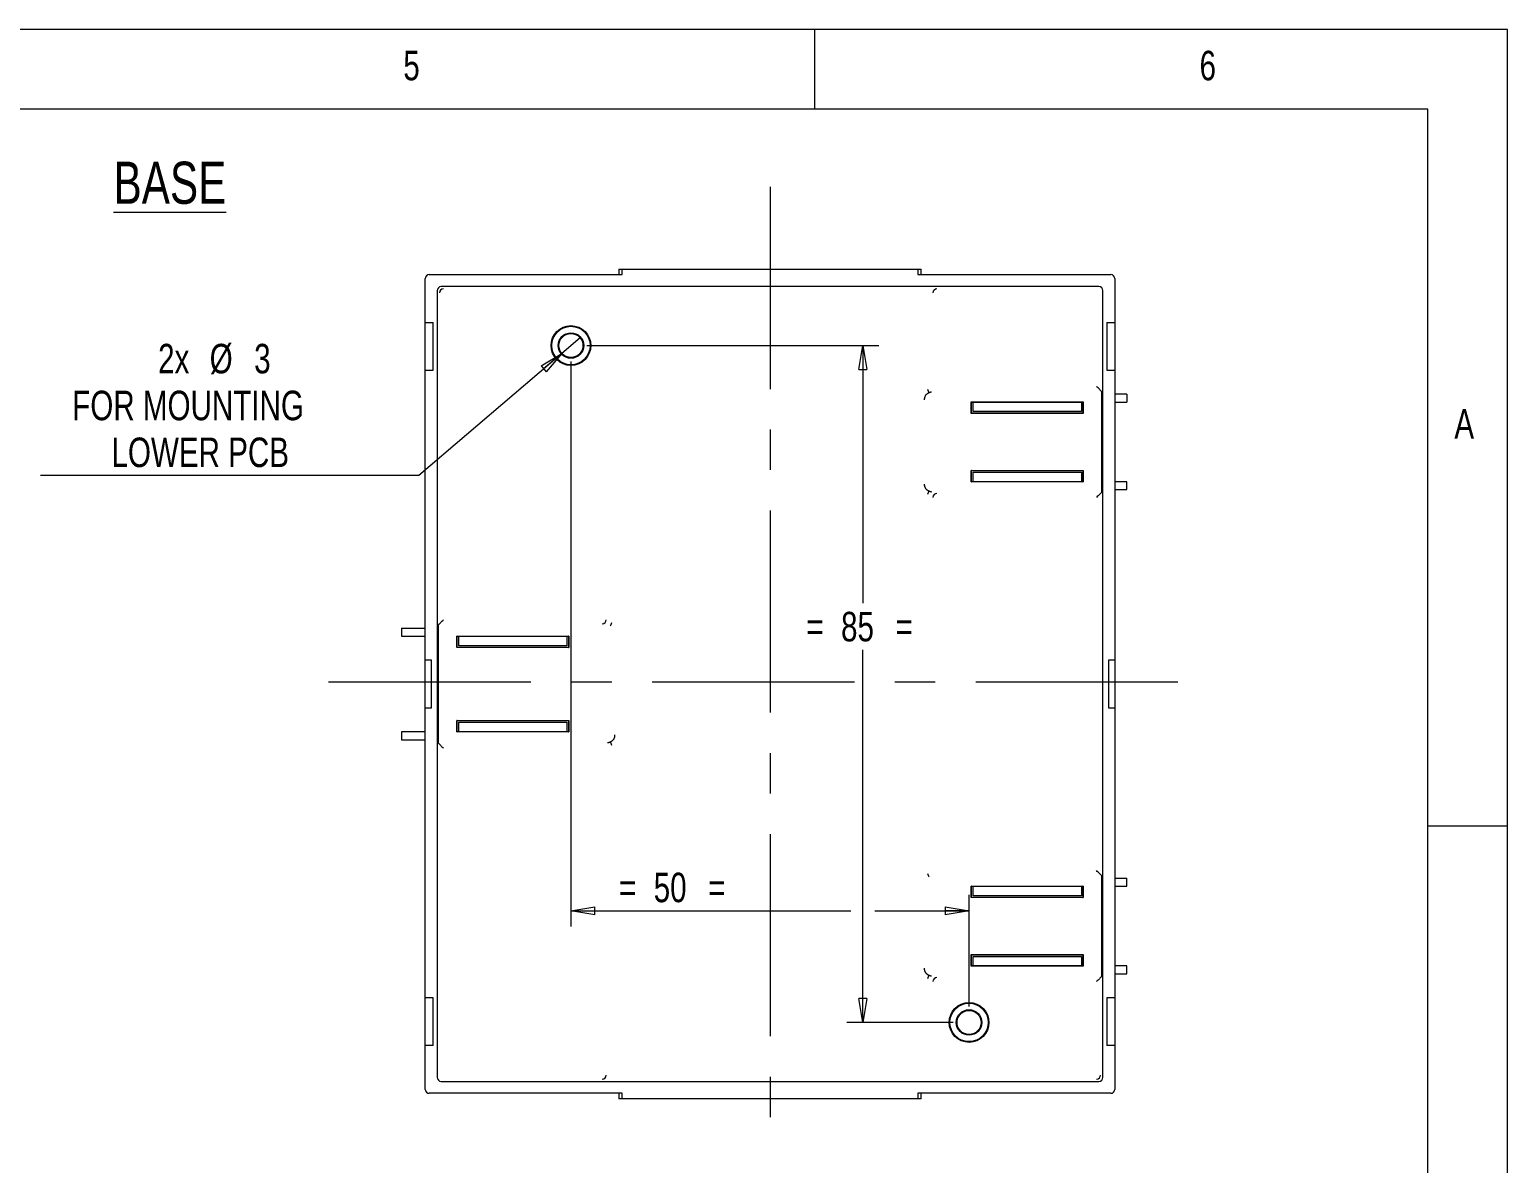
# Model space of a CAD drawing. Header units: millimetres. Extents: x 5 to 292, y 5 to 205.
# Drawn here: x 199.2 to 292, y 133.8 to 205 of the extents above; entities that cross this region are included whole.
import ezdxf

# ---------------------------------------------------------------- set-up
doc = ezdxf.new("R2010")
doc.units = ezdxf.units.MM
doc.linetypes.add('CENTERX2', pattern=[20.32, 12.7, -2.54, 2.54, -2.54])
doc.styles.add('SLDTEXTSTYLE0', font='TXT', dxfattribs={"width": 0.75})
doc.dimstyles.new('SLDDIMSTYLE1', dxfattribs={"dimtxt": 1.852083, "dimasz": 1.5, "dimexe": 0, "dimexo": 0.0625, "dimgap": 0.463021, "dimtad": 0, "dimtih": 1, "dimtoh": 1, "dimlfac": 2, "dimrnd": 1e-09, "dimzin": 12, "dimdsep": 46, "dimtxsty": 'SLDTEXTSTYLE0', "dimblk1": 'CLOSED', "dimblk2": 'CLOSED', "dimsah": 1, "dimcen": 0.09, "dimadec": 0, "dimazin": 3, "dimtfac": 1, "dimtofl": 0, "dimtmove": 0, "dimatfit": 3, "dimldrblk": 'CLOSED', "dimfxl": 1, "dimfrac": 2, "dimtolj": 1, "dimtzin": 12, "dimarcsym": 0})
doc.dimstyles.new('SLDDIMSTYLE7', dxfattribs={"dimtxt": 1.852083, "dimasz": 1.5, "dimexe": 0, "dimexo": 0.0625, "dimgap": 0.463021, "dimtad": 0, "dimtih": 1, "dimtoh": 1, "dimdec": 1, "dimlfac": 2, "dimrnd": 1e-09, "dimzin": 12, "dimdsep": 46, "dimtxsty": 'SLDTEXTSTYLE0', "dimblk1": 'NONE', "dimblk2": 'CLOSED', "dimsah": 1, "dimcen": 0, "dimadec": 0, "dimazin": 3, "dimtfac": 1, "dimtdec": 1, "dimtmove": 0, "dimatfit": 3, "dimldrblk": 'NONE', "dimfxl": 1, "dimfrac": 2, "dimtolj": 1, "dimtzin": 12, "dimarcsym": 0})

# ---------------------------------------------------------------- blocks, each defined once
blk = doc.blocks.new('_CLOSED')
at = {"color": 0, "linetype": 'ByBlock', "lineweight": -2}
for p, q in [((-1, 0.166667), (0, 0)), ((-1, 0.166667), (-1, -0.166667)), ((0, 0), (-1, -0.166667)), ((0, 0), (-1, 0))]:
    blk.add_line(p, q, dxfattribs=at)
blk = doc.blocks.new('_D_29')
at = {"color": 7, "linetype": 'Continuous', "lineweight": 0}
for p, q in [((234.192, 185.163), (252.522, 185.163)), ((251.522, 185.163), (251.522, 168.995)), ((251.522, 142.663), (251.522, 166.053)), ((257.192, 142.663), (250.522, 142.663))]:
    blk.add_line(p, q, dxfattribs=at)
at = {"color": 7, "linetype": 'Continuous', "lineweight": 0, "xscale": 1.5, "yscale": 1.5}
for p, rotation in [((251.522, 185.163, -2.407), 90.0000000000004), ((251.522, 142.663, -2.407), 270.0000000000004)]:
    blk.add_blockref('_CLOSED', p, dxfattribs=dict(at, rotation=rotation))
at = {"color": 7, "linetype": 'Continuous', "lineweight": 0, "attachment_point": 1, "style": 'SLDTEXTSTYLE0'}
for s, insert, char_height in [('85', (250.154, 168.441), 1.8521), ('=', (247.976, 168.441), 1.852), ('=', (253.584, 168.441), 1.852)]:
    blk.add_mtext(s, dxfattribs=dict(at, insert=insert, char_height=char_height))
blk = doc.blocks.new('_D_30')
at = {"color": 7, "linetype": 'Continuous', "lineweight": 0}
for p, q in [((233.192, 184.163), (233.192, 148.678)), ((258.192, 143.663), (258.192, 150.678)), ((233.192, 149.678), (250.76, 149.678)), ((252.284, 149.678), (258.192, 149.678))]:
    blk.add_line(p, q, dxfattribs=at)
at = {"color": 7, "linetype": 'Continuous', "lineweight": 0, "xscale": 1.5, "yscale": 1.5, "rotation": 180.0000000000004}
blk.add_blockref('_CLOSED', (233.192, 149.678, -2.407), dxfattribs=at)
at = {"color": 7, "linetype": 'Continuous', "lineweight": 0, "xscale": 1.5, "yscale": 1.5}
blk.add_blockref('_CLOSED', (258.192, 149.678, -2.407), dxfattribs=at)
at = {"color": 7, "linetype": 'Continuous', "lineweight": 0, "attachment_point": 1, "style": 'SLDTEXTSTYLE0'}
for s, insert, char_height in [('=', (236.212, 152.065), 1.852), ('50', (238.389, 152.065), 1.8521), ('=', (241.819, 152.065), 1.852)]:
    blk.add_mtext(s, dxfattribs=dict(at, insert=insert, char_height=char_height))
blk = doc.blocks.new('_D_31')
at = {"color": 7, "linetype": 'Continuous', "lineweight": 0}
for p, q in [((233.767, 185.654), (232.617, 184.672)), ((232.617, 184.672), (223.632, 176.997)), ((223.632, 176.997), (199.891, 176.997))]:
    blk.add_line(p, q, dxfattribs=at)
at = {"color": 7, "linetype": 'Continuous', "lineweight": 0, "xscale": 1.5, "yscale": 1.5, "rotation": 40.50389731402299}
blk.add_blockref('_CLOSED', (232.617, 184.672, -2.407), dxfattribs=at)
at = {"color": 7, "linetype": 'Continuous', "lineweight": 0, "attachment_point": 1, "style": 'SLDTEXTSTYLE0'}
for s, insert, char_height in [('2x', (207.268, 185.267), 1.8521), ('%%c', (210.505, 185.267), 1.8521), ('3', (213.3, 185.267), 1.852), ('FOR MOUNTING', (201.876, 182.326), 1.85208), ('LOWER PCB', (204.341, 179.384), 1.8521)]:
    blk.add_mtext(s, dxfattribs=dict(at, insert=insert, char_height=char_height))
blk = doc.blocks.new('_NONE')

msp = doc.modelspace()

# ---------------------------------------------------------------- linework, layer by layer
at = {"color": 7, "linetype": 'Continuous', "lineweight": 0}
for p, q in [((292, 205), (5, 205)), ((248.5, 200), (248.5, 205)), ((292, 77.25), (292, 205)), ((287, 200), (10, 200)), ((287, 60.25), (287, 200)), ((287, 155), (292, 155))]:
    msp.add_line(p, q, dxfattribs=at)
at = {"color": 7, "linetype": 'CENTERX2', "lineweight": 0}
for p, q in [((245.6924, 195.1325), (245.6924, 134.8561)), ((217.9703, 164.0567), (272.7102, 164.0567))]:
    msp.add_line(p, q, dxfattribs=at)
at = {"color": 7, "linetype": 'Continuous', "lineweight": 15}
for p, q in [((224.0424, 186.6132), (224.0424, 189.3632)), ((224.2924, 189.6132), (236.4102, 189.6132)), ((236.1914, 189.9632), (236.1914, 189.6132)), ((236.1914, 189.9632), (236.4102, 189.9632)), ((236.4102, 189.6132), (236.4102, 189.9632)), ((236.4102, 189.9632), (254.9746, 189.9632)), ((254.9746, 189.9632), (254.9746, 189.6132)), ((254.9746, 189.9632), (255.1933, 189.9632)), ((254.9746, 189.6132), (267.0924, 189.6132)), ((255.1933, 189.6132), (255.1933, 189.9632)), ((267.3424, 189.3632), (267.3424, 186.6132)), ((224.7924, 188.6133), (224.7924, 139.213)), ((266.3425, 188.8632), (225.0422, 188.8632)), ((266.5924, 139.213), (266.5924, 188.6133)), ((224.0424, 186.6132), (224.5424, 186.6132)), ((224.0424, 183.6132), (224.0424, 186.6132)), ((224.5424, 183.6132), (224.5424, 186.6132)), ((266.8424, 186.6132), (267.3424, 186.6132)), ((266.8424, 186.6132), (266.8424, 183.6132)), ((267.3424, 186.6132), (267.3424, 183.6132)), ((224.0424, 165.4132), (224.0424, 183.6132)), ((224.0424, 183.6132), (224.5424, 183.6132)), ((266.8424, 183.6132), (267.3424, 183.6132)), ((267.3424, 183.6132), (267.3424, 165.4132)), ((266.5313, 182.2632), (266.4489, 182.3455)), ((266.5226, 182.013), (266.5226, 176.2133)), ((266.5313, 182.2632), (266.531, 182.2629)), ((266.5313, 175.9632), (266.5313, 182.2632)), ((268.0924, 182.1132), (267.3424, 182.1132)), ((268.0924, 182.1132), (268.0924, 181.6132)), ((258.3337, 180.9044), (258.3337, 181.6219)), ((258.3337, 181.6219), (265.3511, 181.6219)), ((258.3424, 181.6132), (258.3337, 181.6219)), ((258.3424, 181.6132), (265.3424, 181.6132)), ((258.3424, 180.9132), (258.3424, 181.6132)), ((258.4424, 181.0132), (258.4424, 181.6132)), ((265.2424, 181.0132), (258.4424, 181.0132)), ((265.2424, 181.6132), (265.2424, 181.0132)), ((265.3511, 181.6219), (265.3424, 181.6132)), ((265.3424, 181.6132), (265.3424, 180.9132)), ((265.3511, 181.6219), (265.3511, 180.9044)), ((267.3424, 181.6132), (268.0924, 181.6132)), ((258.3424, 180.9132), (258.3337, 180.9044)), ((265.3511, 180.9044), (258.3337, 180.9044)), ((265.3424, 180.9132), (258.3424, 180.9132)), ((265.3424, 180.9132), (265.3511, 180.9044)), ((258.3337, 176.6044), (258.3337, 177.3219)), ((258.3337, 177.3219), (265.3511, 177.3219)), ((258.3424, 177.3132), (258.3337, 177.3219)), ((258.3424, 176.6132), (258.3424, 177.3132)), ((258.3424, 177.3132), (265.3424, 177.3132)), ((265.3424, 177.3132), (265.3511, 177.3219)), ((265.3424, 177.3132), (265.3424, 176.6132)), ((265.3511, 177.3219), (265.3511, 176.6044)), ((258.3337, 176.6044), (258.3424, 176.6132)), ((265.3511, 176.6044), (258.3337, 176.6044)), ((265.3424, 176.6132), (258.3424, 176.6132)), ((258.4424, 177.2132), (265.2424, 177.2132)), ((258.4424, 176.6132), (258.4424, 177.2132)), ((265.2424, 177.2132), (265.2424, 176.6132)), ((265.3424, 176.6132), (265.3511, 176.6044)), ((268.0924, 176.6132), (267.3424, 176.6132)), ((268.0924, 176.1132), (268.0924, 176.6132)), ((266.4489, 175.8808), (266.5313, 175.9632)), ((266.531, 175.9635), (266.5313, 175.9632)), ((267.3424, 176.1132), (268.0924, 176.1132)), ((222.5424, 167.4132), (222.5424, 166.9132)), ((222.5424, 167.4132), (224.0424, 167.4132)), ((224.9359, 167.6955), (224.8535, 167.6132)), ((224.8535, 167.6132), (224.8535, 160.2132)), ((224.8538, 167.6129), (224.8535, 167.6132)), ((224.8622, 160.4633), (224.8622, 167.363)), ((222.5424, 166.9132), (224.0424, 166.9132)), ((226.0337, 166.9219), (233.0511, 166.9219)), ((226.0337, 166.2044), (226.0337, 166.9219)), ((226.0424, 166.9132), (226.0337, 166.9219)), ((226.0424, 166.2132), (226.0337, 166.2044)), ((233.0511, 166.2044), (226.0337, 166.2044)), ((226.0424, 166.2132), (226.0424, 166.9132)), ((226.0424, 166.9132), (233.0424, 166.9132)), ((233.0424, 166.2132), (226.0424, 166.2132)), ((226.1424, 166.3132), (226.1424, 166.9132)), ((232.9424, 166.3132), (226.1424, 166.3132)), ((232.9424, 166.9132), (232.9424, 166.3132)), ((233.0511, 166.9219), (233.0424, 166.9132)), ((233.0424, 166.9132), (233.0424, 166.2132)), ((233.0424, 166.2132), (233.0511, 166.2044)), ((233.0511, 166.9219), (233.0511, 166.2044)), ((224.4424, 165.4132), (224.0424, 165.4132)), ((224.0424, 162.4132), (224.0424, 165.4132)), ((224.4424, 162.4132), (224.4424, 165.4132)), ((267.3424, 165.4132), (266.9424, 165.4132)), ((266.9424, 165.4132), (266.9424, 162.4132)), ((267.3424, 165.4132), (267.3424, 162.4132)), ((224.0424, 144.2132), (224.0424, 162.4132)), ((224.0424, 162.4132), (224.4424, 162.4132)), ((266.9424, 162.4132), (267.3424, 162.4132)), ((267.3424, 162.4132), (267.3424, 144.2132)), ((226.0337, 161.6219), (233.0511, 161.6219)), ((226.0337, 160.9044), (226.0337, 161.6219)), ((226.0424, 161.6132), (226.0337, 161.6219)), ((226.0424, 161.6132), (233.0424, 161.6132)), ((226.0424, 160.9132), (226.0424, 161.6132)), ((226.1424, 160.9132), (226.1424, 161.5132)), ((226.1424, 161.5132), (232.9424, 161.5132)), ((232.9424, 161.5132), (232.9424, 160.9132)), ((233.0424, 161.6132), (233.0511, 161.6219)), ((233.0424, 161.6132), (233.0424, 160.9132)), ((233.0511, 161.6219), (233.0511, 160.9044)), ((222.5424, 160.9132), (222.5424, 160.4132)), ((224.0424, 160.9132), (222.5424, 160.9132)), ((226.0337, 160.9044), (226.0424, 160.9132)), ((233.0511, 160.9044), (226.0337, 160.9044)), ((233.0424, 160.9132), (226.0424, 160.9132)), ((233.0424, 160.9132), (233.0511, 160.9044)), ((222.5424, 160.4132), (224.0424, 160.4132)), ((224.8535, 160.2132), (224.8538, 160.2135)), ((224.8535, 160.2132), (224.9359, 160.1308)), ((266.5313, 151.8632), (266.4489, 151.9455)), ((266.5226, 151.613), (266.5226, 145.8133)), ((266.5313, 151.8632), (266.531, 151.8629)), ((266.5313, 145.5632), (266.5313, 151.8632)), ((267.3424, 151.7132), (268.0924, 151.7132)), ((268.0924, 151.2132), (268.0924, 151.7132)), ((258.3337, 150.5044), (258.3337, 151.2219)), ((258.3337, 151.2219), (265.3511, 151.2219)), ((258.3424, 151.2132), (258.3337, 151.2219)), ((258.3424, 150.5132), (258.3337, 150.5044)), ((265.3511, 150.5044), (258.3337, 150.5044)), ((258.3424, 150.5132), (258.3424, 151.2132)), ((258.3424, 151.2132), (265.3424, 151.2132)), ((265.3424, 150.5132), (258.3424, 150.5132)), ((258.4424, 150.6132), (258.4424, 151.2132)), ((265.2424, 150.6132), (258.4424, 150.6132)), ((265.2424, 151.2132), (265.2424, 150.6132)), ((265.3511, 151.2219), (265.3424, 151.2132)), ((265.3424, 151.2132), (265.3424, 150.5132)), ((265.3424, 150.5132), (265.3511, 150.5044)), ((265.3511, 151.2219), (265.3511, 150.5044)), ((267.3424, 151.2132), (268.0924, 151.2132)), ((258.3337, 146.9219), (265.3511, 146.9219)), ((258.3337, 146.2044), (258.3337, 146.9219)), ((258.3424, 146.9132), (258.3337, 146.9219)), ((258.3424, 146.9132), (265.3424, 146.9132)), ((258.3424, 146.2132), (258.3424, 146.9132)), ((258.4424, 146.2132), (258.4424, 146.8132)), ((258.4424, 146.8132), (265.2424, 146.8132)), ((265.2424, 146.8132), (265.2424, 146.2132)), ((265.3424, 146.9132), (265.3511, 146.9219)), ((265.3424, 146.9132), (265.3424, 146.2132)), ((265.3511, 146.9219), (265.3511, 146.2044)), ((258.3337, 146.2044), (258.3424, 146.2132)), ((265.3511, 146.2044), (258.3337, 146.2044)), ((265.3424, 146.2132), (258.3424, 146.2132)), ((265.3424, 146.2132), (265.3511, 146.2044)), ((268.0924, 146.2132), (267.3424, 146.2132)), ((267.3424, 145.7132), (268.0924, 145.7132)), ((268.0924, 145.7132), (268.0924, 146.2132)), ((266.4489, 145.4808), (266.5313, 145.5632)), ((266.531, 145.5635), (266.5313, 145.5632)), ((224.5424, 144.2132), (224.0424, 144.2132)), ((224.0424, 141.2132), (224.0424, 144.2132)), ((224.5424, 141.2132), (224.5424, 144.2132)), ((267.3424, 144.2132), (266.8424, 144.2132)), ((266.8424, 144.2132), (266.8424, 141.2132)), ((267.3424, 144.2132), (267.3424, 141.2132)), ((224.0424, 138.4632), (224.0424, 141.2132)), ((224.5424, 141.2132), (224.0424, 141.2132)), ((267.3424, 141.2132), (266.8424, 141.2132)), ((267.3424, 141.2132), (267.3424, 138.4632)), ((225.0422, 138.9632), (266.3425, 138.9632)), ((236.4102, 138.2132), (224.2924, 138.2132)), ((236.1914, 138.2132), (236.1914, 137.8632)), ((236.4102, 137.8632), (236.1914, 137.8632)), ((236.4102, 137.8632), (236.4102, 138.2132)), ((254.9746, 137.8632), (236.4102, 137.8632)), ((267.0924, 138.2132), (254.9746, 138.2132)), ((254.9746, 138.2132), (254.9746, 137.8632)), ((255.1933, 137.8632), (254.9746, 137.8632)), ((255.1933, 137.8632), (255.1933, 138.2132))]:
    msp.add_line(p, q, dxfattribs=at)
at = {"color": 7, "linetype": 'Continuous', "lineweight": 15, "flags": 128}
for points in [[(266.4489, 182.3455), (266.4427, 182.3518), (266.4275, 182.367), (266.4039, 182.3906), (266.3727, 182.4217), (266.3352, 182.4592), (266.2927, 182.5017), (266.2468, 182.5477), (266.1991, 182.5954)], [(266.4489, 175.8808), (266.4427, 175.8745), (266.4275, 175.8593), (266.4039, 175.8357), (266.3727, 175.8046), (266.3352, 175.7671), (266.2927, 175.7246), (266.2468, 175.6786), (266.1991, 175.6309)], [(224.9359, 167.6955), (224.9421, 167.7018), (224.9573, 167.717), (224.9809, 167.7406), (225.0121, 167.7717), (225.0496, 167.8092), (225.0921, 167.8517), (225.138, 167.8977), (225.1857, 167.9454)], [(224.9359, 160.1308), (224.9421, 160.1245), (224.9573, 160.1093), (224.9809, 160.0857), (225.0121, 160.0546), (225.0496, 160.0171), (225.0921, 159.9746), (225.138, 159.9286), (225.1857, 159.8809)], [(266.4489, 151.9455), (266.4427, 151.9518), (266.4275, 151.967), (266.4039, 151.9906), (266.3727, 152.0217), (266.3352, 152.0592), (266.2927, 152.1017), (266.2468, 152.1477), (266.1991, 152.1954)], [(266.4489, 145.4808), (266.4427, 145.4745), (266.4275, 145.4593), (266.4039, 145.4357), (266.3727, 145.4046), (266.3352, 145.3671), (266.2927, 145.3246), (266.2468, 145.2786), (266.1991, 145.2309)]]:
    msp.add_lwpolyline(points, dxfattribs=at)
at = {"color": 7, "linetype": 'Continuous', "lineweight": 15}
for centre, radius in [((233.1924, 185.1632), 1.25), ((233.1924, 185.1632), 1.2064), ((233.1924, 185.1632), 0.8), ((233.1924, 185.1632), 0.7564), ((258.1924, 142.6632), 1.25), ((258.1924, 142.6632), 1.2064), ((258.1924, 142.6632), 0.8), ((258.1924, 142.6632), 0.7564)]:
    msp.add_circle(centre, radius, dxfattribs=at)
for centre, radius, start, end in [((224.2924, 189.3632), 0.25, 90, 180), ((267.0924, 189.3632), 0.25, 0, 90), ((225.1861, 188.4695), 0.2502, 90.081664, 179.918336), ((256.175, 188.4695), 0.2502, 90.082119, 179.917854), ((256.175, 175.6306), 0.2502, 90.082264, 179.917736), ((235.1598, 167.9457), 0.2502, 270.081255, 359.918745), ((256.175, 145.2306), 0.2502, 90.081255, 179.918745), ((235.1598, 139.3568), 0.2502, 270.081928, 359.918072), ((266.1987, 139.3569), 0.2502, 270.0826, 359.9174), ((224.2924, 138.4632), 0.25, 180, 270), ((267.0924, 138.4632), 0.25, 270, 0)]:
    msp.add_arc(centre, radius, start, end, dxfattribs=at)
for centre, major_axis, ratio, start_param, end_param in [((225.0425, 188.613), (0.177, -0.177), 0.9987828, 2.3568035, 3.9263818), ((266.3422, 188.613), (-0.177, -0.177), 0.9987828, 2.3568035, 3.9263818), ((266.5313, 182.013), (0, 0.25), 0.0349208, 0.0349066, 1.5707963), ((266.5313, 176.2133), (0, 0.25), 0.0349208, 1.5707963, 3.1066861), ((224.8535, 167.363), (0, 0.25), 0.0349208, 4.712389, 6.2482787), ((224.8535, 160.4633), (0, 0.25), 0.0349208, 3.1764992, 4.712389), ((266.5313, 151.613), (0, 0.25), 0.0349208, 0.0349066, 1.5707963), ((266.5313, 145.8133), (0, 0.25), 0.0349208, 1.5707963, 3.1066861), ((225.0425, 139.2133), (0.177, 0.177), 0.9987828, 2.3568035, 3.9263818), ((266.3422, 139.2133), (-0.177, 0.177), 0.9987828, 2.3568035, 3.9263818)]:
    msp.add_ellipse(centre, major_axis=major_axis, ratio=ratio, start_param=start_param, end_param=end_param, dxfattribs=at)
for points, knots in [([(255.6777, 182.199), (255.6633, 182.193), (255.6343, 182.1811), (255.5929, 182.1576), (255.5532, 182.1299), (255.5159, 182.0973), (255.4818, 182.0602), (255.4515, 182.0188), (255.4253, 181.9736), (255.404, 181.9248), (255.3883, 181.873), (255.3782, 181.8188), (255.3769, 181.7818), (255.3762, 181.7632)], [0, 0, 0, 0, 0.0826211, 0.1668946, 0.2528035, 0.3403713, 0.4296356, 0.5205587, 0.6131397, 0.707368, 0.8032558, 0.9008019, 1, 1, 1, 1]), ([(255.8424, 182.2445), (255.8292, 182.242), (255.8028, 182.2372), (255.7618, 182.2267), (255.7199, 182.2143), (255.6919, 182.2041), (255.6777, 182.199)], [0, 0, 0, 0, 0.2441784, 0.489966, 0.7407239, 1, 1, 1, 1]), ([(255.3762, 176.4632), (255.3767, 176.4474), (255.3776, 176.416), (255.385, 176.3698), (255.3963, 176.3251), (255.4119, 176.2824), (255.4312, 176.2421), (255.4539, 176.2043), (255.4796, 176.1693), (255.508, 176.1373), (255.5387, 176.1086), (255.5714, 176.0832), (255.6057, 176.0612), (255.641, 176.0423), (255.6655, 176.0323), (255.6777, 176.0274)], [0, 0, 0, 0, 0.0840466, 0.1669102, 0.2485888, 0.3290753, 0.4083787, 0.4865016, 0.5634364, 0.6391832, 0.7137228, 0.7870556, 0.8592142, 0.9302003, 1, 1, 1, 1]), ([(255.6777, 176.0274), (255.6919, 176.0222), (255.7199, 176.0121), (255.7618, 175.9996), (255.8028, 175.9891), (255.8292, 175.9843), (255.8424, 175.9819)], [0, 0, 0, 0, 0.2592761, 0.510034, 0.7558216, 1, 1, 1, 1]), ([(235.6571, 160.2774), (235.6715, 160.2833), (235.7005, 160.2952), (235.7419, 160.3187), (235.7816, 160.3465), (235.8189, 160.379), (235.8529, 160.4161), (235.8833, 160.4575), (235.9095, 160.5028), (235.9308, 160.5515), (235.9465, 160.6033), (235.9566, 160.6575), (235.9579, 160.6945), (235.9586, 160.7132)], [0, 0, 0, 0, 0.0826227, 0.1668975, 0.2528073, 0.3403757, 0.4296403, 0.5205635, 0.6131442, 0.7073718, 0.8032586, 0.9008035, 1, 1, 1, 1]), ([(235.4924, 160.2319), (235.5056, 160.2343), (235.532, 160.2391), (235.573, 160.2496), (235.6149, 160.2621), (235.6429, 160.2722), (235.6571, 160.2774)], [0, 0, 0, 0, 0.2441784, 0.489966, 0.7407239, 1, 1, 1, 1]), ([(255.3762, 146.0632), (255.3767, 146.0474), (255.3776, 146.016), (255.385, 145.9698), (255.3963, 145.9251), (255.4119, 145.8824), (255.4312, 145.8421), (255.4539, 145.8043), (255.4796, 145.7693), (255.508, 145.7373), (255.5387, 145.7086), (255.5714, 145.6832), (255.6057, 145.6612), (255.641, 145.6423), (255.6655, 145.6323), (255.6777, 145.6274)], [0, 0, 0, 0, 0.0840452, 0.1669077, 0.2485854, 0.3290712, 0.4083742, 0.4864968, 0.5634316, 0.6391786, 0.7137187, 0.7870522, 0.8592117, 0.9301989, 1, 1, 1, 1]), ([(255.6777, 145.6274), (255.6919, 145.6222), (255.7199, 145.6121), (255.7618, 145.5996), (255.8028, 145.5891), (255.8292, 145.5843), (255.8424, 145.5819)], [0, 0, 0, 0, 0.2592761, 0.510034, 0.7558216, 1, 1, 1, 1])]:
    msp.add_open_spline(points, degree=3, knots=knots, dxfattribs=at)
for points in [[(255.6775, 182.1994), (255.6698, 182.2198), (255.6472, 182.2795), (255.6164, 182.3611), (255.601, 182.4019)], [(255.601, 175.8244), (255.6164, 175.8652), (255.6472, 175.9468), (255.6698, 176.0065), (255.6775, 176.0269)], [(235.7338, 167.7519), (235.7184, 167.7111), (235.6876, 167.6295), (235.665, 167.5698), (235.6573, 167.5494)], [(235.6573, 160.2769), (235.665, 160.2565), (235.6876, 160.1968), (235.7184, 160.1152), (235.7338, 160.0744)], [(255.6775, 151.7994), (255.6698, 151.8198), (255.6472, 151.8795), (255.6164, 151.9611), (255.601, 152.0019)], [(255.601, 145.4244), (255.6164, 145.4652), (255.6472, 145.5468), (255.6698, 145.6065), (255.6775, 145.6269)]]:
    msp.add_open_spline(points, degree=3, dxfattribs=at)

# ---------------------------------------------------------------- texts
at = {"color": 7, "linetype": 'Continuous', "lineweight": 0, "style": 'SLDTEXTSTYLE0'}
for s, insert, char_height, attachment_point in [('5', (222.6667, 203.668), 1.8521, 1), ('6', (272.6667, 203.668), 1.8521, 1), ('\\LBASE', (208.0109, 196.7051), 2.64583, 2), ('A', (288.6667, 181.168), 1.8521, 1)]:
    msp.add_mtext(s, dxfattribs=dict(at, insert=insert, char_height=char_height, attachment_point=attachment_point))

# ---------------------------------------------------------------- dimensions: what is measured, and where the dimension line sits
at = {"color": 7, "linetype": 'Continuous', "lineweight": 0}
dim = msp.add_diameter_dim_2p(p1=(233.7675, 185.6544), p2=(232.6173, 184.6719), text='2x <>\\PFOR MOUNTING\\PLOWER PCB', dimstyle='SLDDIMSTYLE7', dxfattribs=at)
dim.commit()
dim.dimension.update_dxf_attribs({"geometry": '_D_31', "text_midpoint": (210.968, 181.4091), "dimtype": 163})
dim = msp.add_linear_dim(base=(251.522, 142.6632), p1=(233.1924, 185.1632), p2=(258.1924, 142.6632), angle=90, text='= <> =', dimstyle='SLDDIMSTYLE1', dxfattribs=at)
dim.commit()
dim.dimension.update_dxf_attribs({"geometry": '_D_29', "text_midpoint": (251.522, 167.5242), "dimtype": 160})
dim = msp.add_linear_dim(base=(258.1924, 151.1487), p1=(233.1924, 185.1632), p2=(258.1924, 142.6632), text='= <> =', dimstyle='SLDDIMSTYLE1', dxfattribs=at)
dim.commit()
dim.dimension.update_dxf_attribs({"geometry": '_D_30', "text_midpoint": (239.757, 151.1487), "dimtype": 160})

doc.saveas('drawing.dxf')
